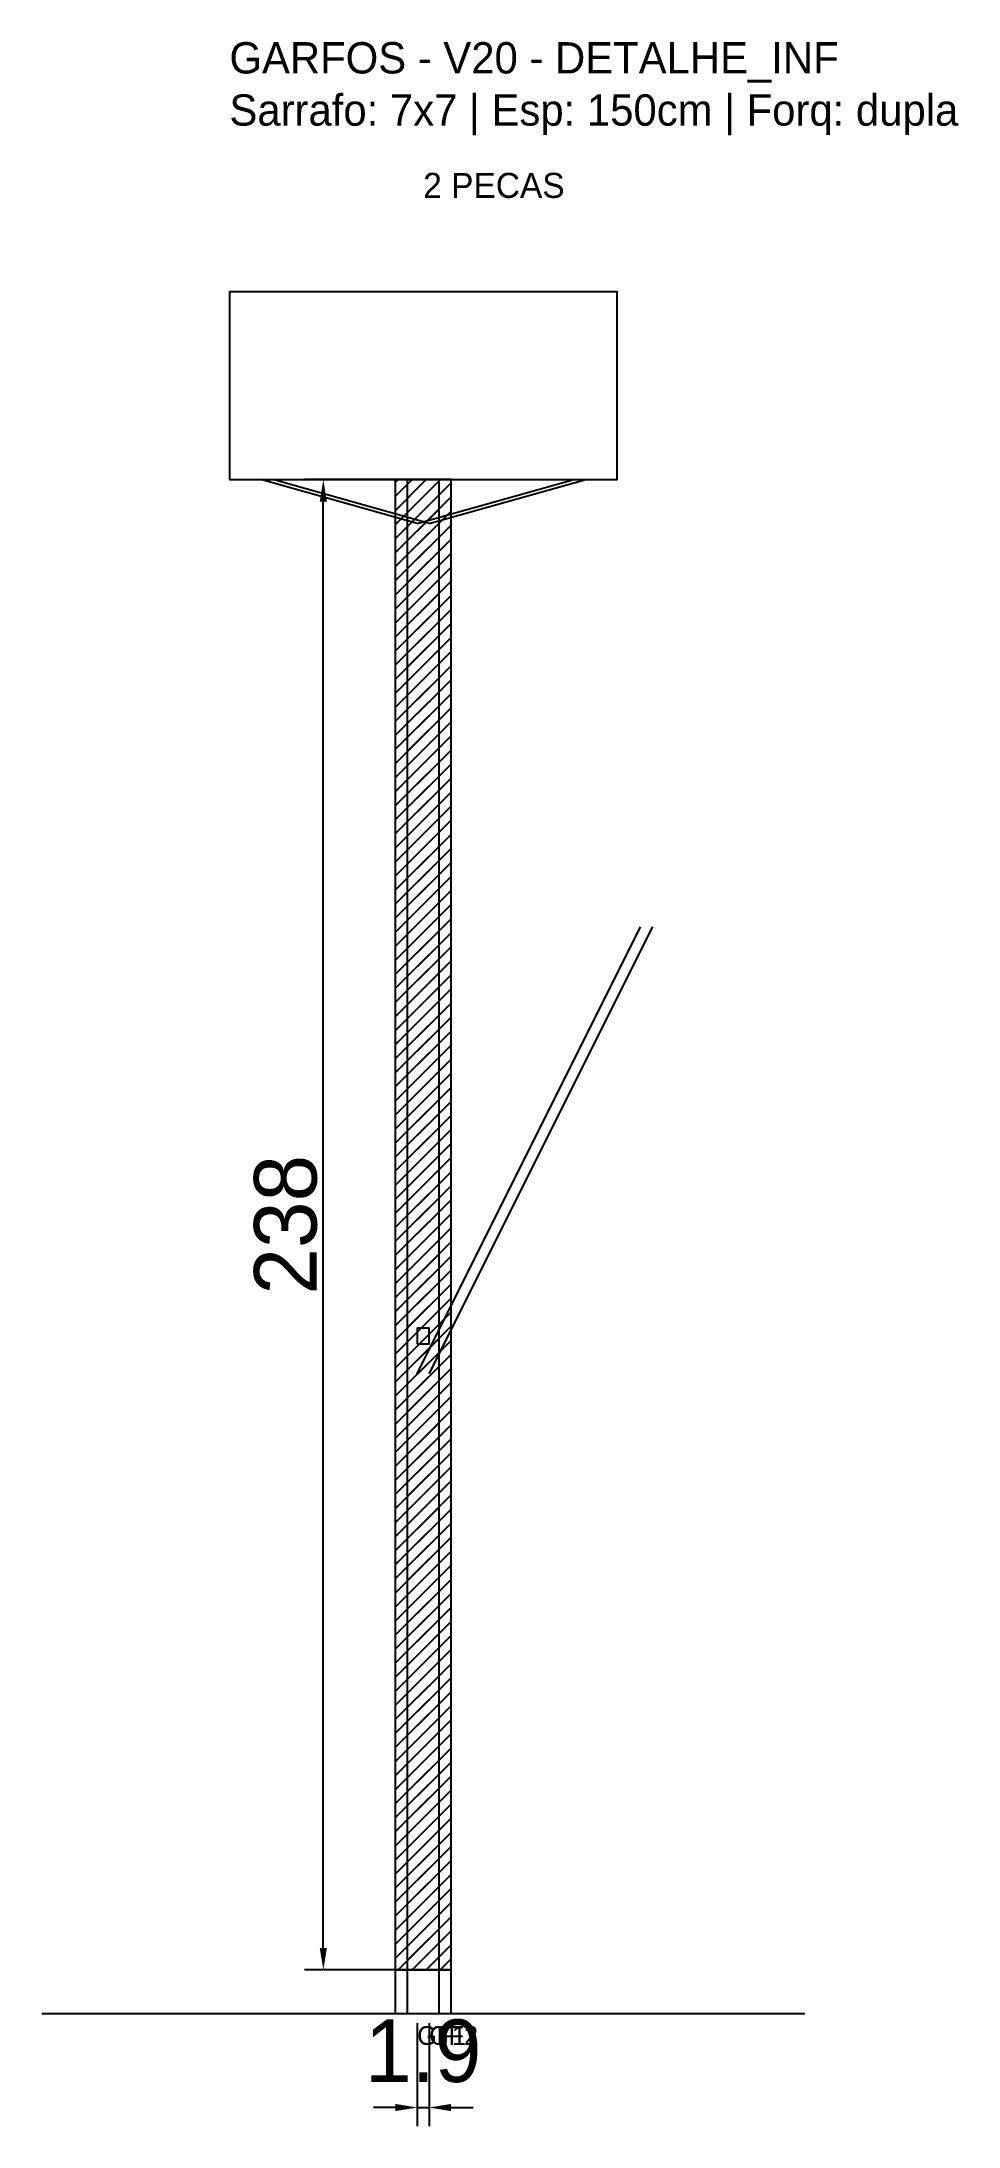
# Model space of a CAD drawing. Header units: metres. Extents: x -30 to 116, y -25 to 308.
import ezdxf

# ---------------------------------------------------------------- set-up
doc = ezdxf.new("R2010")
doc.units = ezdxf.units.M
for name, color, linetype in [('BARRA_ANCORAGEM', 1, 'Continuous'), ('COTA', 241, 'Continuous'), ('GARFOS OK', 3, 'Continuous'), ('NOME DA VIGA', 6, 'Continuous'), ('SARR_7x7', 40, 'Continuous'), ('TIRAS REESCORAMENTO', 252, 'Continuous'), ('VIGAS', 3, 'Continuous')]:
    doc.layers.add(name, color=color, linetype=linetype)
doc.dimstyles.new('EZ DXF', dxfattribs={"dimtxt": 10, "dimasz": 3.5, "dimexe": 3, "dimexo": 1.5, "dimgap": 1, "dimtad": 1, "dimdec": 1, "dimdsep": 46, "dimcen": 2.5, "dimazin": 3, "dimtfac": 1, "dimtmove": 0, "dimatfit": 3})

msp = doc.modelspace()

# ---------------------------------------------------------------- hatches: boundary and pattern name
at = {"layer": 'COTA'}
h = msp.add_hatch(dxfattribs=at)
h.set_pattern_fill('ANSI31', scale=0.5)
h.paths.add_polyline_path([(26.5, 0), (33.5, 0), (33.5, 238), (26.5, 238)])
h = msp.add_hatch(dxfattribs=at)
h.set_pattern_fill('ANSI31', scale=0.5)
h.paths.add_polyline_path([(28.42, 0), (35.42, 0), (35.42, 238), (28.42, 238)])

# ---------------------------------------------------------------- linework, layer by layer
at = {"layer": 'BARRA_ANCORAGEM'}
for p, q in [((30, 95.2), (65.7, 166.6)), ((31.92, 95.2), (67.62, 166.6))]:
    msp.add_line(p, q, dxfattribs=at)
at = {"layer": 'GARFOS OK'}
for p, q in [((30, 231), (5, 238)), ((5, 238), (55, 238)), ((31.92, 231), (6.92, 238)), ((6.92, 238), (56.92, 238)), ((30, 231), (55, 238)), ((31.92, 231), (56.92, 238))]:
    msp.add_line(p, q, dxfattribs=at)
at = {"layer": 'GARFOS OK', "linetype": 'CONTINUOUS'}
msp.add_line((-30, -7), (91.92, -7), dxfattribs=at)
at = {"layer": 'GARFOS OK'}
for points in [[(26.5, 0), (33.5, 0), (33.5, 238), (26.5, 238), (26.5, 0)], [(28.42, 0), (35.42, 0), (35.42, 238), (28.42, 238), (28.42, 0)]]:
    msp.add_lwpolyline(points, dxfattribs=at)
at = {"layer": 'SARR_7x7'}
for points in [[(26.5, -7), (33.5, -7), (33.5, 0), (26.5, 0), (26.5, -7)], [(28.42, -7), (35.42, -7), (35.42, 0), (28.42, 0), (28.42, -7)]]:
    msp.add_lwpolyline(points, dxfattribs=at)
at = {"layer": 'TIRAS REESCORAMENTO'}
msp.add_lwpolyline([(30, 100), (31.92, 100), (31.92, 102.5), (30, 102.5), (30, 100)], dxfattribs=at)
at = {"layer": 'VIGAS'}
msp.add_lwpolyline([(0, 238), (61.92, 238), (61.92, 268), (0, 268), (0, 238)], dxfattribs=at)

# ---------------------------------------------------------------- texts
at = {"layer": 'NOME DA VIGA'}
for s, height, p in [('2 PECAS', 4, (30.96, 283)), ('GF1', 3, (30, -12)), ('GF2', 3, (31.92, -12))]:
    msp.add_text(s, height=height, dxfattribs=at).set_placement(p)
at = {"layer": 'NOME DA VIGA', "insert": (0, 293), "char_height": 5, "attachment_point": 7}
msp.add_mtext('GARFOS - V20 - DETALHE_INF\\PSarrafo: 7x7 | Esp: 150cm | Forq: dupla', dxfattribs=at)

# ---------------------------------------------------------------- dimensions: what is measured, and where the dimension line sits
at = {"layer": 'COTA'}
msp.add_linear_dim(base=(15, 0), p1=(30, 0), p2=(30, 238), angle=90, dimstyle='EZ DXF', dxfattribs=at).render()
msp.add_linear_dim(base=(30, -22), p1=(30, -7), p2=(31.92, -7), dimstyle='EZ DXF', dxfattribs=at).render()

doc.saveas('drawing.dxf')
